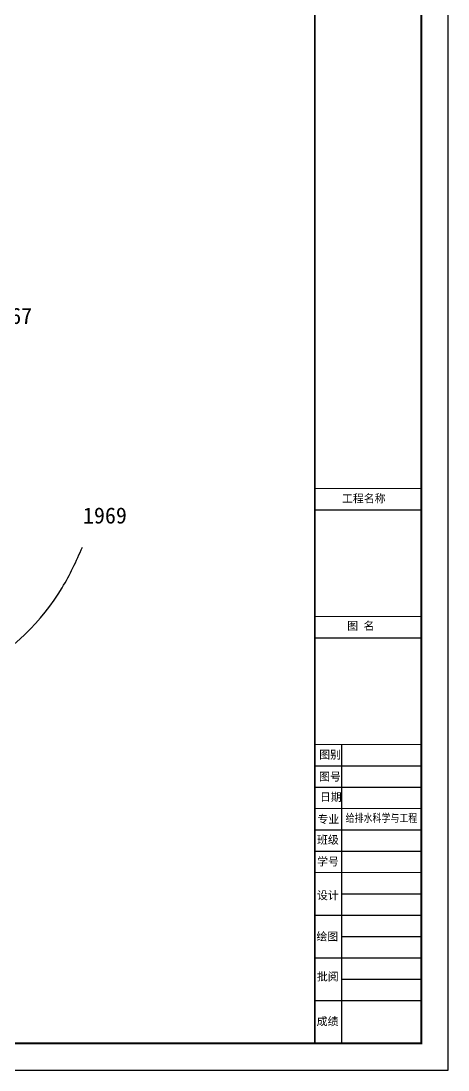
# Model space of a CAD drawing. Header units: millimetres. Extents: x 3174 to 4015, y 498 to 1092.
# Drawn here: x 3854.5 to 4014.8, y 498.1 to 891.4 of the extents above; entities that cross this region are included whole.
import ezdxf

# ---------------------------------------------------------------- set-up
doc = ezdxf.new("R2010")
doc.units = ezdxf.units.MM
doc.layers.add('dgx', color=3, linetype='Continuous')
doc.layers.add('标号', color=6, linetype='Continuous', lineweight=50)
doc.styles.get("Standard").update_dxf_attribs({"font": 'txt', "bigfont": 'gbcbig.shx'})

msp = doc.modelspace()

# ---------------------------------------------------------------- linework, layer by layer
for p, q in [((3964.76, 708.13), (4004.76, 708.13)), ((3964.76, 660.13), (4004.76, 660.13)), ((3974.76, 620.13), (3974.76, 508.13)), ((3964.76, 612.13), (4004.76, 612.13)), ((3964.76, 604.13), (4004.76, 604.13)), ((3964.76, 588.13), (4004.76, 588.13)), ((3964.76, 580.13), (4004.76, 580.13)), ((3974.76, 564.13), (4004.76, 564.13)), ((3964.76, 556.13), (4004.76, 556.13)), ((3974.76, 548.13), (4004.76, 548.13)), ((3964.76, 540.13), (4004.76, 540.13)), ((3974.76, 532.13), (4004.76, 532.13))]:
    msp.add_line(p, q)
msp.add_lwpolyline([(3173.76, 498.13), (4014.76, 498.13), (4014.76, 1092.13), (3173.76, 1092.13)], close=True)
for points, const_width in [([(3198.76, 508.13), (4004.76, 508.13), (4004.76, 1082.13), (3198.76, 1082.13)], 0.8), ([(4004.76, 508.13), (3964.76, 508.13), (3964.76, 1082.13), (4004.76, 1082.13)], 0.56)]:
    msp.add_lwpolyline(points, close=True, dxfattribs=dict(const_width=const_width))
at = {"const_width": 0.4}
for points in [[(3964.76, 716.13), (4004.76, 716.13)], [(3964.76, 668.13), (4004.76, 668.13)], [(3964.76, 620.13), (4004.76, 620.13)], [(3964.76, 596.13), (4004.76, 596.13)], [(3964.76, 572.13), (4004.76, 572.13)], [(3964.76, 524.13), (4004.76, 524.13)]]:
    msp.add_lwpolyline(points, dxfattribs=at)
at = {"layer": 'dgx'}
msp.add_spline([(3444.77, 543.23), (3619.94, 619.33), (3795.11, 629.47), (3870.01, 678.93), (3877.62, 694.15)], degree=3, dxfattribs=at)

# ---------------------------------------------------------------- texts
at = {"char_height": 6.05, "width": 31.635, "attachment_point": 1}
for s, insert in [('{\\fSimSun|b0|i0|c134|p2;1967}', (3842.27, 783.89)), ('{\\fSimSun|b0|i0|c134|p2;1969}', (3877.81, 709.06))]:
    msp.add_mtext(s, dxfattribs=dict(at, insert=insert))
at = {"layer": '标号', "linetype": 'ByBlock', "lineweight": -3, "char_height": 3, "attachment_point": 1}
for s, insert, width in [('{\\fSimSun|b0|i0|c134|p2;\\C0;工程名称}', (3974.96, 713.9), 27.2759), ('{\\fSimSun|b0|i0|c134|p2;\\C0;图 名}', (3976.92, 666.12), 27.2759), ('{\\fSimSun|b0|i0|c134|p2;\\C0;图别}', (3966.42, 617.83), 27.2759), ('{\\fSimSun|b0|i0|c134|p2;\\C0;图号}', (3966.38, 609.6), 27.2759), ('{\\fSimSun|b0|i0|c134|p2;\\C0;日期}', (3966.7, 601.95), 27.2759), ('{\\fSimSun|b0|i0|c134|p2;\\C0;专业}', (3965.75, 593.65), 27.2759), ('{\\fSimSun|b0|i0|c134|p2;\\W0.8;\\C0;给排水科学与工程}', (3976.35, 594.11), 38.4759), ('{\\fSimSun|b0|i0|c134|p2;\\C0;班级}', (3965.61, 585.94), 27.2759), ('{\\fSimSun|b0|i0|c134|p2;\\C0;学号}', (3965.62, 577.77), 27.2759), ('{\\fSimSun|b0|i0|c134|p2;\\C0;设计}', (3965.58, 565.1), 27.2759), ('{\\fSimSun|b0|i0|c134|p2;\\C0;绘图}', (3965.38, 549.7), 27.2759), ('{\\fSimSun|b0|i0|c134|p2;\\C0;批阅}', (3965.55, 534.65), 27.2759), ('{\\fSimSun|b0|i0|c134|p2;\\C0;成绩}', (3965.47, 517.88), 27.2759)]:
    msp.add_mtext(s, dxfattribs=dict(at, insert=insert, width=width))

doc.saveas('drawing.dxf')
